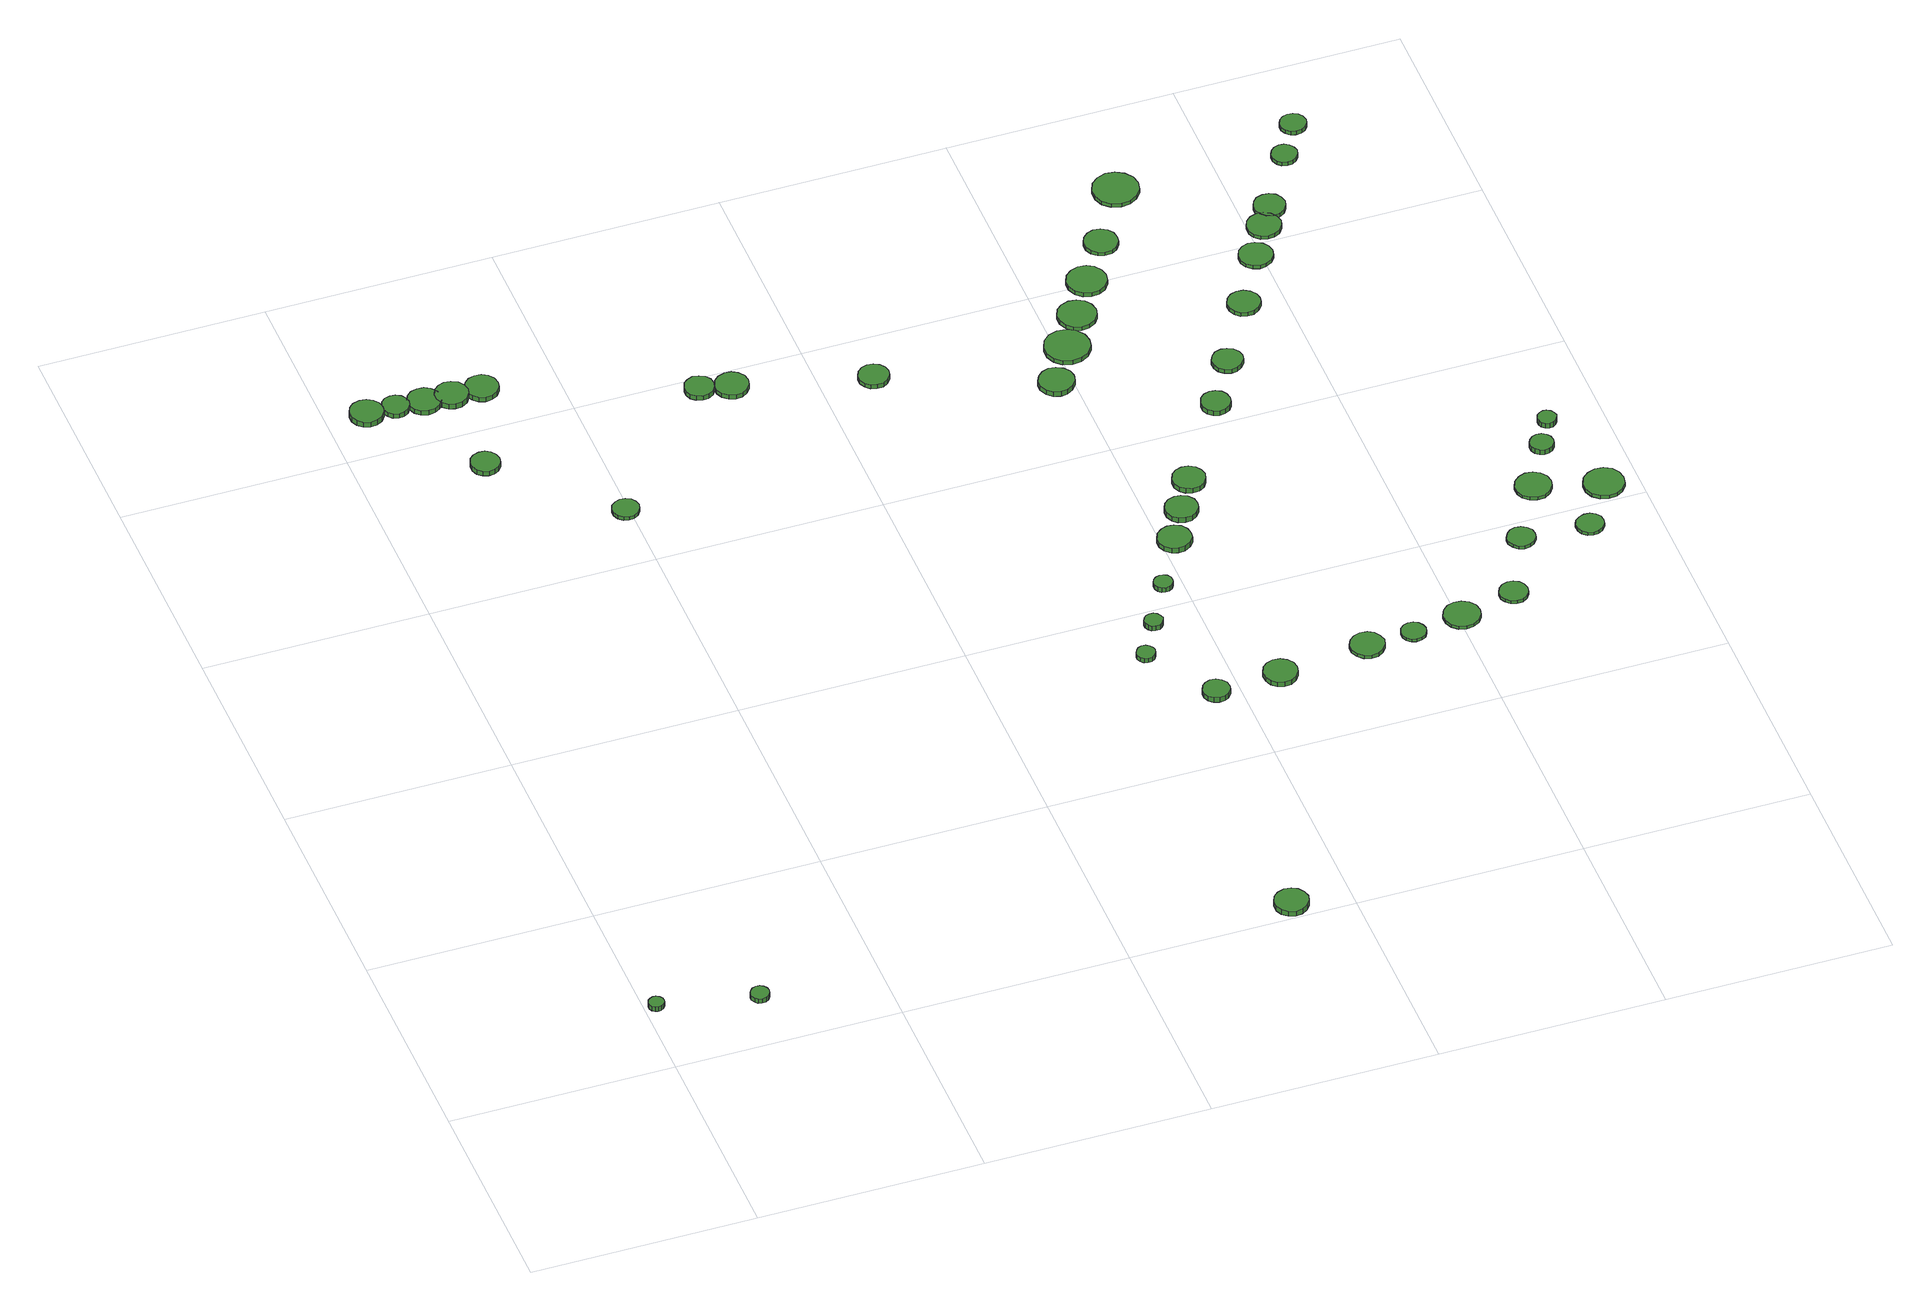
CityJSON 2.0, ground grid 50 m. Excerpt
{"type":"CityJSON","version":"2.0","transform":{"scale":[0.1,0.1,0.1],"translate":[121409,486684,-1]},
"CityObjects":{
"tree1":{"type":"SolitaryVegetationObject","attributes":{"function":"something"},"geometry":[{"type":"MultiSurface","lod":"1","boundaries":[[[0,1,2,3,4,5,6,7,8,9,10,11,12,13,14]],[[15,16,17,18,19,20,21,22,23,24,25,26,27,28,29]],[[0,29,28,1]],[[1,28,27,2]],[[2,27,26,3]],[[3,26,25,4]],[[4,25,24,5]],[[5,24,23,6]],[[6,23,22,7]],[[7,22,21,8]],[[8,21,20,9]],[[9,20,19,10]],[[10,19,18,11]],[[11,18,17,12]],[[12,17,16,13]],[[13,16,15,14]],[[14,15,29,0]]]}]},
"tree2":{"type":"SolitaryVegetationObject","attributes":{"function":"something"},"geometry":[{"type":"MultiSurface","lod":"1","boundaries":[[[30,31,32,33,34,35,36,37,38,39,40,41,42,43,44]],[[45,46,47,48,49,50,51,52,53,54,55,56,57,58,59]],[[30,59,58,31]],[[31,58,57,32]],[[32,57,56,33]],[[33,56,55,34]],[[34,55,54,35]],[[35,54,53,36]],[[36,53,52,37]],[[37,52,51,38]],[[38,51,50,39]],[[39,50,49,40]],[[40,49,48,41]],[[41,48,47,42]],[[42,47,46,43]],[[43,46,45,44]],[[44,45,59,30]]]}]},
"tree3":{"type":"SolitaryVegetationObject","attributes":{"function":"something"},"geometry":[{"type":"MultiSurface","lod":"1","boundaries":[[[60,61,62,63,64,65,66,67,68,69,70,71,72,73,74]],[[75,76,77,78,79,80,81,82,83,84,85,86,87,88,89]],[[60,89,88,61]],[[61,88,87,62]],[[62,87,86,63]],[[63,86,85,64]],[[64,85,84,65]],[[65,84,83,66]],[[66,83,82,67]],[[67,82,81,68]],[[68,81,80,69]],[[69,80,79,70]],[[70,79,78,71]],[[71,78,77,72]],[[72,77,76,73]],[[73,76,75,74]],[[74,75,89,60]]]}]},
"tree4":{"type":"SolitaryVegetationObject","attributes":{"function":"something"},"geometry":[{"type":"MultiSurface","lod":"1","boundaries":[[[90,91,92,93,94,95,96,97,98,99,100,101,102,103,104]],[[105,106,107,108,109,110,111,112,113,114,115,116,117,118,119]],[[90,119,118,91]],[[91,118,117,92]],[[92,117,116,93]],[[93,116,115,94]],[[94,115,114,95]],[[95,114,113,96]],[[96,113,112,97]],[[97,112,111,98]],[[98,111,110,99]],[[99,110,109,100]],[[100,109,108,101]],[[101,108,107,102]],[[102,107,106,103]],[[103,106,105,104]],[[104,105,119,90]]]}]},
"tree5":{"type":"SolitaryVegetationObject","attributes":{"function":"something"},"geometry":[{"type":"MultiSurface","lod":"1","boundaries":[[[120,121,122,123,124,125,126,127,128,129,130,131,132,133,134]],[[135,136,137,138,139,140,141,142,143,144,145,146,147,148,149]],[[120,149,148,121]],[[121,148,147,122]],[[122,147,146,123]],[[123,146,145,124]],[[124,145,144,125]],[[125,144,143,126]],[[126,143,142,127]],[[127,142,141,128]],[[128,141,140,129]],[[129,140,139,130]],[[130,139,138,131]],[[131,138,137,132]],[[132,137,136,133]],[[133,136,135,134]],[[134,135,149,120]]]}]},
"tree6":{"type":"SolitaryVegetationObject","attributes":{"function":"something"},"geometry":[{"type":"MultiSurface","lod":"1","boundaries":[[[150,151,152,153,154,155,156,157,158,159,160,161,162,163,164]],[[165,166,167,168,169,170,171,172,173,174,175,176,177,178,179]],[[150,179,178,151]],[[151,178,177,152]],[[152,177,176,153]],[[153,176,175,154]],[[154,175,174,155]],[[155,174,173,156]],[[156,173,172,157]],[[157,172,171,158]],[[158,171,170,159]],[[159,170,169,160]],[[160,169,168,161]],[[161,168,167,162]],[[162,167,166,163]],[[163,166,165,164]],[[164,165,179,150]]]}]},
"tree7":{"type":"SolitaryVegetationObject","attributes":{"function":"something"},"geometry":[{"type":"MultiSurface","lod":"1","boundaries":[[[180,181,182,183,184,185,186,187,188,189,190,191,192,193,194]],[[195,196,197,198,199,200,201,202,203,204,205,206,207,208,209]],[[180,209,208,181]],[[181,208,207,182]],[[182,207,206,183]],[[183,206,205,184]],[[184,205,204,185]],[[185,204,203,186]],[[186,203,202,187]],[[187,202,201,188]],[[188,201,200,189]],[[189,200,199,190]],[[190,199,198,191]],[[191,198,197,192]],[[192,197,196,193]],[[193,196,195,194]],[[194,195,209,180]]]}]},
"tree8":{"type":"SolitaryVegetationObject","attributes":{"function":"something"},"geometry":[{"type":"MultiSurface","lod":"1","boundaries":[[[210,211,212,213,214,215,216,217,218,219,220,221,222,223,224]],[[225,226,227,228,229,230,231,232,233,234,235,236,237,238,239]],[[210,239,238,211]],[[211,238,237,212]],[[212,237,236,213]],[[213,236,235,214]],[[214,235,234,215]],[[215,234,233,216]],[[216,233,232,217]],[[217,232,231,218]],[[218,231,230,219]],[[219,230,229,220]],[[220,229,228,221]],[[221,228,227,222]],[[222,227,226,223]],[[223,226,225,224]],[[224,225,239,210]]]}]},
"tree9":{"type":"SolitaryVegetationObject","attributes":{"function":"something"},"geometry":[{"type":"MultiSurface","lod":"1","boundaries":[[[240,241,242,243,244,245,246,247,248,249,250,251,252,253,254]],[[255,256,257,258,259,260,261,262,263,264,265,266,267,268,269]],[[240,269,268,241]],[[241,268,267,242]],[[242,267,266,243]],[[243,266,265,244]],[[244,265,264,245]],[[245,264,263,246]],[[246,263,262,247]],[[247,262,261,248]],[[248,261,260,249]],[[249,260,259,250]],[[250,259,258,251]],[[251,258,257,252]],[[252,257,256,253]],[[253,256,255,254]],[[254,255,269,240]]]}]},
"tree10":{"type":"SolitaryVegetationObject","attributes":{"function":"something"},"geometry":[{"type":"MultiSurface","lod":"1","boundaries":[[[270,271,272,273,274,275,276,277,278,279,280,281,282,283,284]],[[285,286,287,288,289,290,291,292,293,294,295,296,297,298,299]],[[270,299,298,271]],[[271,298,297,272]],[[272,297,296,273]],[[273,296,295,274]],[[274,295,294,275]],[[275,294,293,276]],[[276,293,292,277]],[[277,292,291,278]],[[278,291,290,279]],[[279,290,289,280]],[[280,289,288,281]],[[281,288,287,282]],[[282,287,286,283]],[[283,286,285,284]],[[284,285,299,270]]]}]},
"tree11":{"type":"SolitaryVegetationObject","attributes":{"function":"something"},"geometry":[{"type":"MultiSurface","lod":"1","boundaries":[[[300,301,302,303,304,305,306,307,308,309,310,311,312,313,314]],[[315,316,317,318,319,320,321,322,323,324,325,326,327,328,329]],[[300,329,328,301]],[[301,328,327,302]],[[302,327,326,303]],[[303,326,325,304]],[[304,325,324,305]],[[305,324,323,306]],[[306,323,322,307]],[[307,322,321,308]],[[308,321,320,309]],[[309,320,319,310]],[[310,319,318,311]],[[311,318,317,312]],[[312,317,316,313]],[[313,316,315,314]],[[314,315,329,300]]]}]},
"tree12":{"type":"SolitaryVegetationObject","attributes":{"function":"something"},"geometry":[{"type":"MultiSurface","lod":"1","boundaries":[[[330,331,332,333,334,335,336,337,338,339,340,341,342,343,344]],[[345,346,347,348,349,350,351,352,353,354,355,356,357,358,359]],[[330,359,358,331]],[[331,358,357,332]],[[332,357,356,333]],[[333,356,355,334]],[[334,355,354,335]],[[335,354,353,336]],[[336,353,352,337]],[[337,352,351,338]],[[338,351,350,339]],[[339,350,349,340]],[[340,349,348,341]],[[341,348,347,342]],[[342,347,346,343]],[[343,346,345,344]],[[344,345,359,330]]]}]},
"tree13":{"type":"SolitaryVegetationObject","attributes":{"function":"something"},"geometry":[{"type":"MultiSurface","lod":"1","boundaries":[[[360,361,362,363,364,365,366,367,368,369,370,371,372,373,374]],[[375,376,377,378,379,380,381,382,383,384,385,386,387,388,389]],[[360,389,388,361]],[[361,388,387,362]],[[362,387,386,363]],[[363,386,385,364]],[[364,385,384,365]],[[365,384,383,366]],[[366,383,382,367]],[[367,382,381,368]],[[368,381,380,369]],[[369,380,379,370]],[[370,379,378,371]],[[371,378,377,372]],[[372,377,376,373]],[[373,376,375,374]],[[374,375,389,360]]]}]},
"tree14":{"type":"SolitaryVegetationObject","attributes":{"function":"something"},"geometry":[{"type":"MultiSurface","lod":"1","boundaries":[[[390,391,392,393,394,395,396,397,398,399,400,401,402,403,404]],[[405,406,407,408,409,410,411,412,413,414,415,416,417,418,419]],[[390,419,418,391]],[[391,418,417,392]],[[392,417,416,393]],[[393,416,415,394]],[[394,415,414,395]],[[395,414,413,396]],[[396,413,412,397]],[[397,412,411,398]],[[398,411,410,399]],[[399,410,409,400]],[[400,409,408,401]],[[401,408,407,402]],[[402,407,406,403]],[[403,406,405,404]],[[404,405,419,390]]]}]},
"tree15":{"type":"SolitaryVegetationObject","attributes":{"function":"something"},"geometry":[{"type":"MultiSurface","lod":"1","boundaries":[[[420,421,422,423,424,425,426,427,428,429,430,431,432,433,434]],[[435,436,437,438,439,440,441,442,443,444,445,446,447,448,449]],[[420,449,448,421]],[[421,448,447,422]],[[422,447,446,423]],[[423,446,445,424]],[[424,445,444,425]],[[425,444,443,426]],[[426,443,442,427]],[[427,442,441,428]],[[428,441,440,429]],[[429,440,439,430]],[[430,439,438,431]],[[431,438,437,432]],[[432,437,436,433]],[[433,436,435,434]],[[434,435,449,420]]]}]},
"tree16":{"type":"SolitaryVegetationObject","attributes":{"function":"something"},"geometry":[{"type":"MultiSurface","lod":"1","boundaries":[[[450,451,452,453,454,455,456,457,458,459,460,461,462,463,464]],[[465,466,467,468,469,470,471,472,473,474,475,476,477,478,479]],[[450,479,478,451]],[[451,478,477,452]],[[452,477,476,453]],[[453,476,475,454]],[[454,475,474,455]],[[455,474,473,456]],[[456,473,472,457]],[[457,472,471,458]],[[458,471,470,459]],[[459,470,469,460]],[[460,469,468,461]],[[461,468,467,462]],[[462,467,466,463]],[[463,466,465,464]],[[464,465,479,450]]]}]},
"tree17":{"type":"SolitaryVegetationObject","attributes":{"function":"something"},"geometry":[{"type":"MultiSurface","lod":"1","boundaries":[[[480,481,482,483,484,485,486,487,488,489,490,491,492,493,494]],[[495,496,497,498,499,500,501,502,503,504,505,506,507,508,509]],[[480,509,508,481]],[[481,508,507,482]],[[482,507,506,483]],[[483,506,505,484]],[[484,505,504,485]],[[485,504,503,486]],[[486,503,502,487]],[[487,502,501,488]],[[488,501,500,489]],[[489,500,499,490]],[[490,499,498,491]],[[491,498,497,492]],[[492,497,496,493]],[[493,496,495,494]],[[494,495,509,480]]]}]},
"tree18":{"type":"SolitaryVegetationObject","attributes":{"function":"something"},"geometry":[{"type":"MultiSurface","lod":"1","boundaries":[[[510,511,512,513,514,515,516,517,518,519,520,521,522,523,524]],[[525,526,527,528,529,530,531,532,533,534,535,536,537,538,539]],[[510,539,538,511]],[[511,538,537,512]],[[512,537,536,513]],[[513,536,535,514]],[[514,535,534,515]],[[515,534,533,516]],[[516,533,532,517]],[[517,532,531,518]],[[518,531,530,519]],[[519,530,529,520]],[[520,529,528,521]],[[521,528,527,522]],[[522,527,526,523]],[[523,526,525,524]],[[524,525,539,510]]]}]},
"tree19":{"type":"SolitaryVegetationObject","attributes":{"function":"something"},"geometry":[{"type":"MultiSurface","lod":"1","boundaries":[[[540,541,542,543,544,545,546,547,548,549,550,551,552,553,554]],[[555,556,557,558,559,560,561,562,563,564,565,566,567,568,569]],[[540,569,568,541]],[[541,568,567,542]],[[542,567,566,543]],[[543,566,565,544]],[[544,565,564,545]],[[545,564,563,546]],[[546,563,562,547]],[[547,562,561,548]],[[548,561,560,549]],[[549,560,559,550]],[[550,559,558,551]],[[551,558,557,552]],[[552,557,556,553]],[[553,556,555,554]],[[554,555,569,540]]]}]},
"tree20":{"type":"SolitaryVegetationObject","attributes":{"function":"something"},"geometry":[{"type":"MultiSurface","lod":"1","boundaries":[[[570,571,572,573,574,575,576,577,578,579,580,581,582,583,584]],[[585,586,587,588,589,590,591,592,593,594,595,596,597,598,599]],[[570,599,598,571]],[[571,598,597,572]],[[572,597,596,573]],[[573,596,595,574]],[[574,595,594,575]],[[575,594,593,576]],[[576,593,592,577]],[[577,592,591,578]],[[578,591,590,579]],[[579,590,589,580]],[[580,589,588,581]],[[581,588,587,582]],[[582,587,586,583]],[[583,586,585,584]],[[584,585,599,570]]]}]},
"tree21":{"type":"SolitaryVegetationObject","attributes":{"function":"something"},"geometry":[{"type":"MultiSurface","lod":"1","boundaries":[[[600,601,602,603,604,605,606,607,608,609,610,611,612,613,614]],[[615,616,617,618,619,620,621,622,623,624,625,626,627,628,629]],[[600,629,628,601]],[[601,628,627,602]],[[602,627,626,603]],[[603,626,625,604]],[[604,625,624,605]],[[605,624,623,606]],[[606,623,622,607]],[[607,622,621,608]],[[608,621,620,609]],[[609,620,619,610]],[[610,619,618,611]],[[611,618,617,612]],[[612,617,616,613]],[[613,616,615,614]],[[614,615,629,600]]]}]},
"tree22":{"type":"SolitaryVegetationObject","attributes":{"function":"something"},"geometry":[{"type":"MultiSurface","lod":"1","boundaries":[[[630,631,632,633,634,635,636,637,638,639,640,641,642,643,644]],[[645,646,647,648,649,650,651,652,653,654,655,656,657,658,659]],[[630,659,658,631]],[[631,658,657,632]],[[632,657,656,633]],[[633,656,655,634]],[[634,655,654,635]],[[635,654,653,636]],[[636,653,652,637]],[[637,652,651,638]],[[638,651,650,639]],[[639,650,649,640]],[[640,649,648,641]],[[641,648,647,642]],[[642,647,646,643]],[[643,646,645,644]],[[644,645,659,630]]]}]},
"tree23":{"type":"SolitaryVegetationObject","attributes":{"function":"something"},"geometry":[{"type":"MultiSurface","lod":"1","boundaries":[[[660,661,662,663,664,665,666,667,668,669,670,671,672,673,674]],[[675,676,677,678,679,680,681,682,683,684,685,686,687,688,689]],[[660,689,688,661]],[[661,688,687,662]],[[662,687,686,663]],[[663,686,685,664]],[[664,685,684,665]],[[665,684,683,666]],[[666,683,682,667]],[[667,682,681,668]],[[668,681,680,669]],[[669,680,679,670]],[[670,679,678,671]],[[671,678,677,672]],[[672,677,676,673]],[[673,676,675,674]],[[674,675,689,660]]]}]},
"tree24":{"type":"SolitaryVegetationObject","attributes":{"function":"something"},"geometry":[{"type":"MultiSurface","lod":"1","boundaries":[[[690,691,692,693,694,695,696,697,698,699,700,701,702,703,704]],[[705,706,707,708,709,710,711,712,713,714,715,716,717,718,719]],[[690,719,718,691]],[[691,718,717,692]],[[692,717,716,693]],[[693,716,715,694]],[[694,715,714,695]],[[695,714,713,696]],[[696,713,712,697]],[[697,712,711,698]],[[698,711,710,699]],[[699,710,709,700]],[[700,709,708,701]],[[701,708,707,702]],[[702,707,706,703]],[[703,706,705,704]],[[704,705,719,690]]]}]},
"tree25":{"type":"SolitaryVegetationObject","attributes":{"function":"something"},"geometry":[{"type":"MultiSurface","lod":"1","boundaries":[[[720,721,722,723,724,725,726,727,728,729,730,731,732,733,734]],[[735,736,737,738,739,740,741,742,743,744,745,746,747,748,749]],[[720,749,748,721]],[[721,748,747,722]],[[722,747,746,723]],[[723,746,745,724]],[[724,745,744,725]],[[725,744,743,726]],[[726,743,742,727]],[[727,742,741,728]],[[728,741,740,729]],[[729,740,739,730]],[[730,739,738,731]],[[731,738,737,732]],[[732,737,736,733]],[[733,736,735,734]],[[734,735,749,720]]]}]},
"tree26":{"type":"SolitaryVegetationObject","attributes":{"function":"something"},"geometry":[{"type":"MultiSurface","lod":"1","boundaries":[[[750,751,752,753,754,755,756,757,758,759,760,761,762,763,764]],[[765,766,767,768,769,770,771,772,773,774,775,776,777,778,779]],[[750,779,778,751]],[[751,778,777,752]],[[752,777,776,753]],[[753,776,775,754]],[[754,775,774,755]],[[755,774,773,756]],[[756,773,772,757]],[[757,772,771,758]],[[758,771,770,759]],[[759,770,769,760]],[[760,769,768,761]],[[761,768,767,762]],[[762,767,766,763]],[[763,766,765,764]],[[764,765,779,750]]]}]},
"tree27":{"type":"SolitaryVegetationObject","attributes":{"function":"something"},"geometry":[{"type":"MultiSurface","lod":"1","boundaries":[[[780,781,782,783,784,785,786,787,788,789,790,791,792,793,794]],[[795,796,797,798,799,800,801,802,803,804,805,806,807,808,809]],[[780,809,808,781]],[[781,808,807,782]],[[782,807,806,783]],[[783,806,805,784]],[[784,805,804,785]],[[785,804,803,786]],[[786,803,802,787]],[[787,802,801,788]],[[788,801,800,789]],[[789,800,799,790]],[[790,799,798,791]],[[791,798,797,792]],[[792,797,796,793]],[[793,796,795,794]],[[794,795,809,780]]]}]},
"tree28":{"type":"SolitaryVegetationObject","attributes":{"function":"something"},"geometry":[{"type":"MultiSurface","lod":"1","boundaries":[[[810,811,812,813,814,815,816,817,818,819,820,821,822,823,824]],[[825,826,827,828,829,830,831,832,833,834,835,836,837,838,839]],[[810,839,838,811]],[[811,838,837,812]],[[812,837,836,813]],[[813,836,835,814]],[[814,835,834,815]],[[815,834,833,816]],[[816,833,832,817]],[[817,832,831,818]],[[818,831,830,819]],[[819,830,829,820]],[[820,829,828,821]],[[821,828,827,822]],[[822,827,826,823]],[[823,826,825,824]],[[824,825,839,810]]]}]},
"tree29":{"type":"SolitaryVegetationObject","attributes":{"function":"something"},"geometry":[{"type":"MultiSurface","lod":"1","boundaries":[[[840,841,842,843,844,845,846,847,848,849,850,851,852,853,854]],[[855,856,857,858,859,860,861,862,863,864,865,866,867,868,869]],[[840,869,868,841]],[[841,868,867,842]],[[842,867,866,843]],[[843,866,865,844]],[[844,865,864,845]],[[845,864,863,846]],[[846,863,862,847]],[[847,862,861,848]],[[848,861,860,849]],[[849,860,859,850]],[[850,859,858,851]],[[851,858,857,852]],[[852,857,856,853]],[[853,856,855,854]],[[854,855,869,840]]]}]},
"tree30":{"type":"SolitaryVegetationObject","attributes":{"function":"something"},"geometry":[{"type":"MultiSurface","lod":"1","boundaries":[[[870,871,872,873,874,875,876,877,878,879,880,881,882,883,884]],[[885,886,887,888,889,890,891,892,893,894,895,896,897,898,899]],[[870,899,898,871]],[[871,898,897,872]],[[872,897,896,873]],[[873,896,895,874]],[[874,895,894,875]],[[875,894,893,876]],[[876,893,892,877]],[[877,892,891,878]],[[878,891,890,879]],[[879,890,889,880]],[[880,889,888,881]],[[881,888,887,882]],[[882,887,886,883]],[[883,886,885,884]],[[884,885,899,870]]]}]},
"tree31":{"type":"SolitaryVegetationObject","attributes":{"function":"something"},"geometry":[{"type":"MultiSurface","lod":"1","boundaries":[[[900,901,902,903,904,905,906,907,908,909,910,911,912,913,914]],[[915,916,917,918,919,920,921,922,923,924,925,926,927,928,929]],[[900,929,928,901]],[[901,928,927,902]],[[902,927,926,903]],[[903,926,925,904]],[[904,925,924,905]],[[905,924,923,906]],[[906,923,922,907]],[[907,922,921,908]],[[908,921,920,909]],[[909,920,919,910]],[[910,919,918,911]],[[911,918,917,912]],[[912,917,916,913]],[[913,916,915,914]],[[914,915,929,900]]]}]},
"tree32":{"type":"SolitaryVegetationObject","attributes":{"function":"something"},"geometry":[{"type":"MultiSurface","lod":"1","boundaries":[[[930,931,932,933,934,935,936,937,938,939,940,941,942,943,944]],[[945,946,947,948,949,950,951,952,953,954,955,956,957,958,959]],[[930,959,958,931]],[[931,958,957,932]],[[932,957,956,933]],[[933,956,955,934]],[[934,955,954,935]],[[935,954,953,936]],[[936,953,952,937]],[[937,952,951,938]],[[938,951,950,939]],[[939,950,949,940]],[[940,949,948,941]],[[941,948,947,942]],[[942,947,946,943]],[[943,946,945,944]],[[944,945,959,930]]]}]},
"tree33":{"type":"SolitaryVegetationObject","attributes":{"function":"something"},"geometry":[{"type":"MultiSurface","lod":"1","boundaries":[[[960,961,962,963,964,965,966,967,968,969,970,971,972,973,974]],[[975,976,977,978,979,980,981,982,983,984,985,986,987,988,989]],[[960,989,988,961]],[[961,988,987,962]],[[962,987,986,963]],[[963,986,985,964]],[[964,985,984,965]],[[965,984,983,966]],[[966,983,982,967]],[[967,982,981,968]],[[968,981,980,969]],[[969,980,979,970]],[[970,979,978,971]],[[971,978,977,972]],[[972,977,976,973]],[[973,976,975,974]],[[974,975,989,960]]]}]},
"tree34":{"type":"SolitaryVegetationObject","attributes":{"function":"something"},"geometry":[{"type":"MultiSurface","lod":"1","boundaries":[[[990,991,992,993,994,995,996,997,998,999,1000,1001,1002,1003,1004]],[[1005,1006,1007,1008,1009,1010,1011,1012,1013,1014,1015,1016,1017,1018,1019]],[[990,1019,1018,991]],[[991,1018,1017,992]],[[992,1017,1016,993]],[[993,1016,1015,994]],[[994,1015,1014,995]],[[995,1014,1013,996]],[[996,1013,1012,997]],[[997,1012,1011,998]],[[998,1011,1010,999]],[[999,1010,1009,1000]],[[1000,1009,1008,1001]],[[1001,1008,1007,1002]],[[1002,1007,1006,1003]],[[1003,1006,1005,1004]],[[1004,1005,1019,990]]]}]},
"tree35":{"type":"SolitaryVegetationObject","attributes":{"function":"something"},"geometry":[{"type":"MultiSurface","lod":"1","boundaries":[[[1020,1021,1022,1023,1024,1025,1026,1027,1028,1029,1030,1031,1032,1033,1034]],[[1035,1036,1037,1038,1039,1040,1041,1042,1043,1044,1045,1046,1047,1048,1049]],[[1020,1049,1048,1021]],[[1021,1048,1047,1022]],[[1022,1047,1046,1023]],[[1023,1046,1045,1024]],[[1024,1045,1044,1025]],[[1025,1044,1043,1026]],[[1026,1043,1042,1027]],[[1027,1042,1041,1028]],[[1028,1041,1040,1029]],[[1029,1040,1039,1030]],[[1030,1039,1038,1031]],[[1031,1038,1037,1032]],[[1032,1037,1036,1033]],[[1033,1036,1035,1034]],[[1034,1035,1049,1020]]]}]},
"tree36":{"type":"SolitaryVegetationObject","attributes":{"function":"something"},"geometry":[{"type":"MultiSurface","lod":"1","boundaries":[[[1050,1051,1052,1053,1054,1055,1056,1057,1058,1059,1060,1061,1062,1063,1064]],[[1065,1066,1067,1068,1069,1070,1071,1072,1073,1074,1075,1076,1077,1078,1079]],[[1050,1079,1078,1051]],[[1051,1078,1077,1052]],[[1052,1077,1076,1053]],[[1053,1076,1075,1054]],[[1054,1075,1074,1055]],[[1055,1074,1073,1056]],[[1056,1073,1072,1057]],[[1057,1072,1071,1058]],[[1058,1071,1070,1059]],[[1059,1070,1069,1060]],[[1060,1069,1068,1061]],[[1061,1068,1067,1062]],[[1062,1067,1066,1063]],[[1063,1066,1065,1064]],[[1064,1065,1079,1050]]]}]},
"tree37":{"type":"SolitaryVegetationObject","attributes":{"function":"something"},"geometry":[{"type":"MultiSurface","lod":"1","boundaries":[[[1080,1081,1082,1083,1084,1085,1086,1087,1088,1089,1090,1091,1092,1093,1094]],[[1095,1096,1097,1098,1099,1100,1101,1102,1103,1104,1105,1106,1107,1108,1109]],[[1080,1109,1108,1081]],[[1081,1108,1107,1082]],[[1082,1107,1106,1083]],[[1083,1106,1105,1084]],[[1084,1105,1104,1085]],[[1085,1104,1103,1086]],[[1086,1103,1102,1087]],[[1087,1102,1101,1088]],[[1088,1101,1100,1089]],[[1089,1100,1099,1090]],[[1090,1099,1098,1091]],[[1091,1098,1097,1092]],[[1092,1097,1096,1093]],[[1093,1096,1095,1094]],[[1094,1095,1109,1080]]]}]},
"tree38":{"type":"SolitaryVegetationObject","attributes":{"function":"something"},"geometry":[{"type":"MultiSurface","lod":"1","boundaries":[[[1110,1111,1112,1113,1114,1115,1116,1117,1118,1119,1120,1121,1122,1123,1124]],[[1125,1126,1127,1128,1129,1130,1131,1132,1133,1134,1135,1136,1137,1138,1139]],[[1110,1139,1138,1111]],[[1111,1138,1137,1112]],[[1112,1137,1136,1113]],[[1113,1136,1135,1114]],[[1114,1135,1134,1115]],[[1115,1134,1133,1116]],[[1116,1133,1132,1117]],[[1117,1132,1131,1118]],[[1118,1131,1130,1119]],[[1119,1130,1129,1120]],[[1120,1129,1128,1121]],[[1121,1128,1127,1122]],[[1122,1127,1126,1123]],[[1123,1126,1125,1124]],[[1124,1125,1139,1110]]]}]},
"tree39":{"type":"SolitaryVegetationObject","attributes":{"function":"something"},"geometry":[{"type":"MultiSurface","lod":"1","boundaries":[[[1140,1141,1142,1143,1144,1145,1146,1147,1148,1149,1150,1151,1152,1153,1154]],[[1155,1156,1157,1158,1159,1160,1161,1162,1163,1164,1165,1166,1167,1168,1169]],[[1140,1169,1168,1141]],[[1141,1168,1167,1142]],[[1142,1167,1166,1143]],[[1143,1166,1165,1144]],[[1144,1165,1164,1145]],[[1145,1164,1163,1146]],[[1146,1163,1162,1147]],[[1147,1162,1161,1148]],[[1148,1161,1160,1149]],[[1149,1160,1159,1150]],[[1150,1159,1158,1151]],[[1151,1158,1157,1152]],[[1152,1157,1156,1153]],[[1153,1156,1155,1154]],[[1154,1155,1169,1140]]]}]},
"tree40":{"type":"SolitaryVegetationObject","attributes":{"function":"something"},"geometry":[{"type":"MultiSurface","lod":"1","boundaries":[[[1170,1171,1172,1173,1174,1175,1176,1177,1178,1179,1180,1181,1182,1183,1184]],[[1185,1186,1187,1188,1189,1190,1191,1192,1193,1194,1195,1196,1197,1198,1199]],[[1170,1199,1198,1171]],[[1171,1198,1197,1172]],[[1172,1197,1196,1173]],[[1173,1196,1195,1174]],[[1174,1195,1194,1175]],[[1175,1194,1193,1176]],[[1176,1193,1192,1177]],[[1177,1192,1191,1178]],[[1178,1191,1190,1179]],[[1179,1190,1189,1180]],[[1180,1189,1188,1181]],[[1181,1188,1187,1182]],[[1182,1187,1186,1183]],[[1183,1186,1185,1184]],[[1184,1185,1199,1170]]]}]},
"tree41":{"type":"SolitaryVegetationObject","attributes":{"function":"something"},"geometry":[{"type":"MultiSurface","lod":"1","boundaries":[[[1200,1201,1202,1203,1204,1205,1206,1207,1208,1209,1210,1211,1212,1213,1214]],[[1215,1216,1217,1218,1219,1220,1221,1222,1223,1224,1225,1226,1227,1228,1229]],[[1200,1229,1228,1201]],[[1201,1228,1227,1202]],[[1202,1227,1226,1203]],[[1203,1226,1225,1204]],[[1204,1225,1224,1205]],[[1205,1224,1223,1206]],[[1206,1223,1222,1207]],[[1207,1222,1221,1208]],[[1208,1221,1220,1209]],[[1209,1220,1219,1210]],[[1210,1219,1218,1211]],[[1211,1218,1217,1212]],[[1212,1217,1216,1213]],[[1213,1216,1215,1214]],[[1214,1215,1229,1200]]]}]},
"tree42":{"type":"SolitaryVegetationObject","attributes":{"function":"something"},"geometry":[{"type":"MultiSurface","lod":"1","boundaries":[[[1230,1231,1232,1233,1234,1235,1236,1237,1238,1239,1240,1241,1242,1243,1244]],[[1245,1246,1247,1248,1249,1250,1251,1252,1253,1254,1255,1256,1257,1258,1259]],[[1230,1259,1258,1231]],[[1231,1258,1257,1232]],[[1232,1257,1256,1233]],[[1233,1256,1255,1234]],[[1234,1255,1254,1235]],[[1235,1254,1253,1236]],[[1236,1253,1252,1237]],[[1237,1252,1251,1238]],[[1238,1251,1250,1239]],[[1239,1250,1249,1240]],[[1240,1249,1248,1241]],[[1241,1248,1247,1242]],[[1242,1247,1246,1243]],[[1243,1246,1245,1244]],[[1244,1245,1259,1230]]]}]},
"tree43":{"type":"SolitaryVegetationObject","attributes":{"function":"something"},"geometry":[{"type":"MultiSurface","lod":"1","boundaries":[[[1260,1261,1262,1263,1264,1265,1266,1267,1268,1269,1270,1271,1272,1273,1274]],[[1275,1276,1277,1278,1279,1280,1281,1282,1283,1284,1285,1286,1287,1288,1289]],[[1260,1289,1288,1261]],[[1261,1288,1287,1262]],[[1262,1287,1286,1263]],[[1263,1286,1285,1264]],[[1264,1285,1284,1265]],[[1265,1284,1283,1266]],[[1266,1283,1282,1267]],[[1267,1282,1281,1268]],[[1268,1281,1280,1269]],[[1269,1280,1279,1270]],[[1270,1279,1278,1271]],[[1271,1278,1277,1272]],[[1272,1277,1276,1273]],[[1273,1276,1275,1274]],[[1274,1275,1289,1260]]]}]},
"tree44":{"type":"SolitaryVegetationObject","attributes":{"function":"something"},"geometry":[{"type":"MultiSurface","lod":"1","boundaries":[[[1290,1291,1292,1293,1294,1295,1296,1297,1298,1299,1300,1301,1302,1303,1304]],[[1305,1306,1307,1308,1309,1310,1311,1312,1313,1314,1315,1316,1317,1318,1319]],[[1290,1319,1318,1291]],[[1291,1318,1317,1292]],[[1292,1317,1316,1293]],[[1293,1316,1315,1294]],[[1294,1315,1314,1295]],[[1295,1314,1313,1296]],[[1296,1313,1312,1297]],[[1297,1312,1311,1298]],[[1298,1311,1310,1299]],[[1299,1310,1309,1300]],[[1300,1309,1308,1301]],[[1301,1308,1307,1302]],[[1302,1307,1306,1303]],[[1303,1306,1305,1304]],[[1304,1305,1319,1290]]]}]},
"tree45":{"type":"SolitaryVegetationObject","attributes":{"function":"something"},"geometry":[{"type":"MultiSurface","lod":"1","boundaries":[[[1320,1321,1322,1323,1324,1325,1326,1327,1328,1329,1330,1331,1332,1333,1334]],[[1335,1336,1337,1338,1339,1340,1341,1342,1343,1344,1345,1346,1347,1348,1349]],[[1320,1349,1348,1321]],[[1321,1348,1347,1322]],[[1322,1347,1346,1323]],[[1323,1346,1345,1324]],[[1324,1345,1344,1325]],[[1325,1344,1343,1326]],[[1326,1343,1342,1327]],[[1327,1342,1341,1328]],[[1328,1341,1340,1329]],[[1329,1340,1339,1330]],[[1330,1339,1338,1331]],[[1331,1338,1337,1332]],[[1332,1337,1336,1333]],[[1333,1336,1335,1334]],[[1334,1335,1349,1320]]]}]}
},
"vertices":[
[39,178,31],[38,185,31],[34,191,31],[27,195,31],[20,196,31],[14,193,31],[8,189,31],[5,182,31],[5,175,31],[8,168,31],[14,164,31],[20,161,31],[27,162,31],[34,166,31],[38,171,31],[38,171,19],[34,166,19],[27,162,19],[20,161,19],[14,164,19],[8,168,19],[5,175,19],[5,182,19],[8,189,19],[14,193,19],[20,196,19],[27,195,19],[34,191,19],[38,185,19],[39,178,19],
[257,140,24],[255,149,24],[250,156,24],[243,160,24],[234,161,24],[226,158,24],[220,152,24],[216,145,24],[216,136,24],[220,128,24],[226,122,24],[234,120,24],[243,121,24],[250,125,24],[255,132,24],[255,132,12],[250,125,12],[243,121,12],[234,120,12],[226,122,12],[220,128,12],[216,136,12],[216,145,12],[220,152,12],[226,158,12],[234,161,12],[243,160,12],[250,156,12],[255,149,12],[257,140,12],
[121,2116,27],[118,2131,27],[109,2143,27],[96,2151,27],[81,2152,27],[66,2148,27],[55,2138,27],[49,2124,27],[49,2109,27],[55,2095,27],[66,2085,27],[81,2080,27],[96,2082,27],[109,2089,27],[118,2102,27],[118,2102,14],[109,2089,14],[96,2082,14],[81,2080,14],[66,2085,14],[55,2095,14],[49,2109,14],[49,2124,14],[55,2138,14],[66,2148,14],[81,2152,14],[96,2151,14],[109,2143,14],[118,2131,14],[121,2116,14],
[179,2117,25],[176,2129,25],[169,2139,25],[158,2145,25],[146,2146,25],[134,2143,25],[125,2134,25],[120,2123,25],[120,2111,25],[125,2100,25],[134,2091,25],[146,2087,25],[158,2089,25],[169,2095,25],[176,2105,25],[176,2105,13],[169,2095,13],[158,2089,13],[146,2087,13],[134,2091,13],[125,2100,13],[120,2111,13],[120,2123,13],[125,2134,13],[134,2143,13],[146,2146,13],[158,2145,13],[169,2139,13],[176,2129,13],[179,2117,13],
[296,1889,23],[293,1902,23],[285,1913,23],[274,1920,23],[261,1921,23],[248,1917,23],[238,1908,23],[233,1896,23],[233,1883,23],[238,1870,23],[248,1862,23],[261,1857,23],[274,1859,23],[285,1865,23],[293,1876,23],[293,1876,11],[285,1865,11],[274,1859,11],[261,1857,11],[248,1862,11],[238,1870,11],[233,1883,11],[233,1896,11],[238,1908,11],[248,1917,11],[261,1921,11],[274,1920,11],[285,1913,11],[293,1902,11],[296,1889,11],
[247,2113,24],[244,2128,24],[235,2140,24],[222,2148,24],[207,2149,24],[192,2145,24],[181,2135,24],[175,2121,24],[175,2106,24],[181,2092,24],[192,2082,24],[207,2077,24],[222,2079,24],[235,2086,24],[244,2098,24],[244,2098,12],[235,2086,12],[222,2079,12],[207,2077,12],[192,2082,12],[181,2092,12],[175,2106,12],[175,2121,12],[181,2135,12],[192,2145,12],[207,2149,12],[222,2148,12],[235,2140,12],[244,2128,12],[247,2113,12],
[307,2112,25],[303,2126,25],[295,2139,25],[281,2146,25],[266,2148,25],[252,2143,25],[241,2133,25],[235,2119,25],[235,2104,25],[241,2090,25],[252,2080,25],[266,2076,25],[281,2077,25],[295,2085,25],[303,2097,25],[303,2097,12],[295,2085,12],[281,2077,12],[266,2076,12],[252,2080,12],[241,2090,12],[235,2104,12],[235,2119,12],[241,2133,12],[252,2143,12],[266,2148,12],[281,2146,12],[295,2139,12],[303,2126,12],[307,2112,12],
[373,2112,23],[370,2127,23],[361,2139,23],[348,2147,23],[333,2148,23],[319,2144,23],[308,2134,23],[301,2120,23],[301,2105,23],[308,2091,23],[319,2081,23],[333,2076,23],[348,2078,23],[361,2085,23],[370,2098,23],[370,2098,11],[361,2085,11],[348,2078,11],[333,2076,11],[319,2081,11],[308,2091,11],[301,2105,11],[301,2120,11],[308,2134,11],[319,2144,11],[333,2148,11],[348,2147,11],[361,2139,11],[370,2127,11],[373,2112,11],
[521,1662,16],[518,1674,16],[511,1684,16],[500,1690,16],[488,1691,16],[477,1687,16],[467,1679,16],[463,1668,16],[463,1656,16],[467,1645,16],[477,1636,16],[488,1633,16],[500,1634,16],[511,1640,16],[518,1650,16],[518,1650,7],[511,1640,7],[500,1634,7],[488,1633,7],[477,1636,7],[467,1645,7],[463,1656,7],[463,1668,7],[467,1679,7],[477,1687,7],[488,1691,7],[500,1690,7],[511,1684,7],[518,1674,7],[521,1662,7],
[794,1964,19],[792,1977,19],[784,1988,19],[772,1994,19],[759,1996,19],[746,1991,19],[736,1983,19],[731,1970,19],[731,1957,19],[736,1945,19],[746,1936,19],[759,1932,19],[772,1933,19],[784,1940,19],[792,1951,19],[792,1951,7],[784,1940,7],[772,1933,7],[759,1932,7],[746,1936,7],[736,1945,7],[731,1957,7],[731,1970,7],[736,1983,7],[746,1991,7],[759,1996,7],[772,1994,7],[784,1988,7],[792,1977,7],[794,1964,7],
[1408,39,22],[1404,54,22],[1395,67,22],[1382,74,22],[1367,76,22],[1352,71,22],[1340,61,22],[1334,47,22],[1334,31,22],[1340,17,22],[1352,7,22],[1367,2,22],[1382,4,22],[1395,12,22],[1404,24,22],[1404,24,9],[1395,12,9],[1382,4,9],[1367,2,9],[1352,7,9],[1340,17,9],[1334,31,9],[1334,47,9],[1340,61,9],[1352,71,9],[1367,76,9],[1382,74,9],[1395,67,9],[1404,54,9],[1408,39,9],
[865,1949,18],[862,1964,18],[853,1976,18],[840,1984,18],[825,1985,18],[810,1980,18],[799,1970,18],[793,1956,18],[793,1941,18],[799,1927,18],[810,1917,18],[825,1912,18],[840,1914,18],[853,1922,18],[862,1934,18],[862,1934,7],[853,1922,7],[840,1914,7],[825,1912,7],[810,1917,7],[799,1927,7],[793,1941,7],[793,1956,7],[799,1970,7],[810,1980,7],[825,1985,7],[840,1984,7],[853,1976,7],[862,1964,7],[865,1949,7],
[1370,867,22],[1368,875,22],[1363,882,22],[1356,887,22],[1347,888,22],[1339,885,22],[1333,879,22],[1329,871,22],[1329,863,22],[1333,855,22],[1339,849,22],[1347,847,22],[1356,847,22],[1363,852,22],[1368,859,22],[1368,859,10],[1363,852,10],[1356,847,10],[1347,847,10],[1339,849,10],[1333,855,10],[1329,863,10],[1329,871,10],[1333,879,10],[1339,885,10],[1347,888,10],[1356,887,10],[1363,882,10],[1368,875,10],[1370,867,10],
[1476,707,25],[1474,719,25],[1466,729,25],[1456,736,25],[1443,737,25],[1432,733,25],[1423,725,25],[1418,713,25],[1418,701,25],[1423,690,25],[1432,682,25],[1443,678,25],[1456,679,25],[1466,685,25],[1474,695,25],[1474,695,12],[1466,685,12],[1456,679,12],[1443,678,12],[1432,682,12],[1423,690,12],[1418,701,12],[1418,713,12],[1423,725,12],[1432,733,12],[1443,737,12],[1456,736,12],[1466,729,12],[1474,719,12],[1476,707,12],
[1148,1876,18],[1145,1889,18],[1137,1900,18],[1125,1907,18],[1111,1908,18],[1098,1904,18],[1088,1895,18],[1082,1883,18],[1082,1869,18],[1088,1856,18],[1098,1847,18],[1111,1843,18],[1125,1844,18],[1137,1851,18],[1145,1862,18],[1145,1862,7],[1137,1851,7],[1125,1844,7],[1111,1843,7],[1098,1847,7],[1088,1856,7],[1082,1869,7],[1082,1883,7],[1088,1895,7],[1098,1904,7],[1111,1908,7],[1125,1907,7],[1137,1900,7],[1145,1889,7],[1148,1876,7],
[1420,958,20],[1418,966,20],[1413,973,20],[1406,978,20],[1397,978,20],[1389,976,20],[1383,970,20],[1379,962,20],[1379,954,20],[1383,946,20],[1389,940,20],[1397,938,20],[1406,938,20],[1413,943,20],[1418,950,20],[1418,950,7],[1413,943,7],[1406,938,7],[1397,938,7],[1389,940,7],[1383,946,7],[1379,954,7],[1379,962,7],[1383,970,7],[1389,976,7],[1397,978,7],[1406,978,7],[1413,973,7],[1418,966,7],[1420,958,7],
[1480,1064,19],[1478,1073,19],[1473,1080,19],[1466,1084,19],[1457,1085,19],[1449,1082,19],[1442,1077,19],[1439,1069,19],[1439,1060,19],[1442,1052,19],[1449,1046,19],[1457,1044,19],[1466,1045,19],[1473,1049,19],[1478,1056,19],[1478,1056,7],[1473,1049,7],[1466,1045,7],[1457,1044,7],[1449,1046,7],[1442,1052,7],[1439,1060,7],[1439,1069,7],[1442,1077,7],[1449,1082,7],[1457,1085,7],[1466,1084,7],[1473,1080,7],[1478,1073,7],[1480,1064,7],
[1630,721,19],[1627,736,19],[1618,748,19],[1605,756,19],[1589,758,19],[1574,753,19],[1563,743,19],[1557,729,19],[1557,713,19],[1563,699,19],[1574,689,19],[1589,684,19],[1605,685,19],[1618,693,19],[1627,706,19],[1627,706,7],[1618,693,7],[1605,685,7],[1589,684,7],[1574,689,7],[1563,699,7],[1557,713,7],[1557,729,7],[1563,743,7],[1574,753,7],[1589,758,7],[1605,756,7],[1618,748,7],[1627,736,7],[1630,721,7],
[1565,1186,20],[1562,1201,20],[1553,1214,20],[1539,1221,20],[1524,1223,20],[1510,1218,20],[1498,1208,20],[1492,1194,20],[1492,1179,20],[1498,1165,20],[1510,1154,20],[1524,1150,20],[1539,1151,20],[1553,1159,20],[1562,1171,20],[1562,1171,7],[1553,1159,7],[1539,1151,7],[1524,1150,7],[1510,1154,7],[1498,1165,7],[1492,1179,7],[1492,1194,7],[1498,1208,7],[1510,1218,7],[1524,1223,7],[1539,1221,7],[1553,1214,7],[1562,1201,7],[1565,1186,7],
[1608,1266,23],[1605,1281,23],[1596,1293,23],[1583,1300,23],[1569,1301,23],[1554,1297,23],[1543,1287,23],[1537,1274,23],[1537,1259,23],[1543,1245,23],[1554,1235,23],[1569,1231,23],[1583,1232,23],[1596,1240,23],[1605,1252,23],[1605,1252,10],[1596,1240,10],[1583,1232,10],[1569,1231,10],[1554,1235,10],[1543,1245,10],[1537,1259,10],[1537,1274,10],[1543,1287,10],[1554,1297,10],[1569,1301,10],[1583,1300,10],[1596,1293,10],[1605,1281,10],[1608,1266,10],
[1503,1729,21],[1500,1744,21],[1490,1757,21],[1476,1765,21],[1460,1767,21],[1445,1762,21],[1433,1751,21],[1426,1737,21],[1426,1721,21],[1433,1706,21],[1445,1695,21],[1460,1690,21],[1476,1692,21],[1490,1700,21],[1500,1713,21],[1500,1713,8],[1490,1700,8],[1476,1692,8],[1460,1690,8],[1445,1695,8],[1433,1706,8],[1426,1721,8],[1426,1737,8],[1433,1751,8],[1445,1762,8],[1460,1767,8],[1476,1765,8],[1490,1757,8],[1500,1744,8],[1503,1729,8],
[1830,742,16],[1826,757,16],[1817,770,16],[1804,777,16],[1788,779,16],[1773,774,16],[1762,764,16],[1755,750,16],[1755,734,16],[1762,720,16],[1773,709,16],[1788,704,16],[1804,706,16],[1817,714,16],[1826,726,16],[1826,726,7],[1817,714,7],[1804,706,7],[1788,704,7],[1773,709,7],[1762,720,7],[1755,734,7],[1755,750,7],[1762,764,7],[1773,774,7],[1788,779,7],[1804,777,7],[1817,770,7],[1826,757,7],[1830,742,7],
[1653,1345,25],[1649,1359,25],[1641,1371,25],[1628,1379,25],[1613,1380,25],[1599,1376,25],[1588,1366,25],[1582,1352,25],[1582,1337,25],[1588,1324,25],[1599,1314,25],[1613,1310,25],[1628,1311,25],[1641,1318,25],[1649,1330,25],[1649,1330,12],[1641,1318,12],[1628,1311,12],[1613,1310,12],[1599,1314,12],[1588,1324,12],[1582,1337,12],[1582,1352,12],[1588,1366,12],[1599,1376,12],[1613,1380,12],[1628,1379,12],[1641,1371,12],[1649,1359,12],[1653,1345,12],
[1572,1825,18],[1568,1845,18],[1555,1862,18],[1538,1872,18],[1517,1874,18],[1497,1868,18],[1482,1854,18],[1474,1835,18],[1474,1815,18],[1482,1796,18],[1497,1782,18],[1517,1776,18],[1538,1778,18],[1555,1788,18],[1568,1805,18],[1568,1805,7],[1555,1788,7],[1538,1778,7],[1517,1776,7],[1497,1782,7],[1482,1796,7],[1474,1815,7],[1474,1835,7],[1482,1854,7],[1497,1868,7],[1517,1874,7],[1538,1872,7],[1555,1862,7],[1568,1845,7],[1572,1825,7],
[1924,749,14],[1921,760,14],[1915,769,14],[1905,775,14],[1893,776,14],[1883,773,14],[1874,765,14],[1870,754,14],[1870,743,14],[1874,733,14],[1883,725,14],[1893,722,14],[1905,723,14],[1915,728,14],[1921,738,14],[1921,738,7],[1915,728,7],[1905,723,7],[1893,722,7],[1883,725,7],[1874,733,7],[1870,743,7],[1870,754,7],[1874,765,7],[1883,773,7],[1893,776,7],[1905,775,7],[1915,769,7],[1921,760,7],[1924,749,7],
[1618,1911,17],[1614,1929,17],[1604,1943,17],[1588,1952,17],[1571,1954,17],[1554,1948,17],[1541,1937,17],[1534,1920,17],[1534,1903,17],[1541,1886,17],[1554,1875,17],[1571,1869,17],[1588,1871,17],[1604,1880,17],[1614,1894,17],[1614,1894,7],[1604,1880,7],[1588,1871,7],[1571,1869,7],[1554,1875,7],[1541,1886,7],[1534,1903,7],[1534,1920,7],[1541,1937,7],[1554,1948,7],[1571,1954,7],[1588,1952,7],[1604,1943,7],[1614,1929,7],[1618,1911,7],
[1783,1552,23],[1780,1565,23],[1773,1576,23],[1761,1582,23],[1748,1584,23],[1735,1580,23],[1725,1571,23],[1720,1559,23],[1720,1545,23],[1725,1533,23],[1735,1524,23],[1748,1520,23],[1761,1522,23],[1773,1528,23],[1780,1539,23],[1780,1539,10],[1773,1528,10],[1761,1522,10],[1748,1520,10],[1735,1524,10],[1725,1533,10],[1720,1545,10],[1720,1559,10],[1725,1571,10],[1735,1580,10],[1748,1584,10],[1761,1582,10],[1773,1576,10],[1780,1565,10],[1783,1552,10],
[1674,2005,17],[1670,2022,17],[1659,2037,17],[1644,2046,17],[1626,2048,17],[1609,2042,17],[1595,2030,17],[1588,2014,17],[1588,1996,17],[1595,1979,17],[1609,1967,17],[1626,1961,17],[1644,1963,17],[1659,1972,17],[1670,1987,17],[1670,1987,7],[1659,1972,7],[1644,1963,7],[1626,1961,7],[1609,1967,7],[1595,1979,7],[1588,1996,7],[1588,2014,7],[1595,2030,7],[1609,2042,7],[1626,2048,7],[1644,2046,7],[1659,2037,7],[1670,2022,7],[1674,2005,7],
[2048,764,15],[2045,780,15],[2035,793,15],[2020,801,15],[2004,803,15],[1988,798,15],[1976,787,15],[1969,772,15],[1969,755,15],[1976,740,15],[1988,729,15],[2004,724,15],[2020,726,15],[2035,734,15],[2045,747,15],[2045,747,7],[2035,734,7],[2020,726,7],[2004,724,7],[1988,729,7],[1976,740,7],[1969,755,7],[1969,772,7],[1976,787,7],[1988,798,7],[2004,803,7],[2020,801,7],[2035,793,7],[2045,780,7],[2048,764,7],
[1854,1672,18],[1851,1685,18],[1842,1697,18],[1830,1703,18],[1817,1705,18],[1803,1701,18],[1793,1691,18],[1787,1679,18],[1787,1665,18],[1793,1652,18],[1803,1643,18],[1817,1638,18],[1830,1640,18],[1842,1647,18],[1851,1658,18],[1851,1658,7],[1842,1647,7],[1830,1640,7],[1817,1638,7],[1803,1643,7],[1793,1652,7],[1787,1665,7],[1787,1679,7],[1793,1691,7],[1803,1701,7],[1817,1705,7],[1830,1703,7],[1842,1697,7],[1851,1685,7],[1854,1672,7],
[1736,2109,16],[1733,2124,16],[1724,2136,16],[1711,2144,16],[1695,2146,16],[1681,2141,16],[1669,2130,16],[1663,2116,16],[1663,2101,16],[1669,2087,16],[1681,2077,16],[1695,2072,16],[1711,2073,16],[1724,2081,16],[1733,2094,16],[1733,2094,7],[1724,2081,7],[1711,2073,7],[1695,2072,7],[1681,2077,7],[1669,2087,7],[1663,2101,7],[1663,2116,7],[1669,2130,7],[1681,2141,7],[1695,2146,7],[1711,2144,7],[1724,2136,7],[1733,2124,7],[1736,2109,7],
[2164,794,15],[2161,807,15],[2154,817,15],[2143,824,15],[2130,825,15],[2117,821,15],[2108,812,15],[2102,800,15],[2102,787,15],[2108,776,15],[2117,767,15],[2130,763,15],[2143,764,15],[2154,771,15],[2161,781,15],[2161,781,7],[2154,771,7],[2143,764,7],[2130,763,7],[2117,767,7],[2108,776,7],[2102,787,7],[2102,800,7],[2108,812,7],[2117,821,7],[2130,825,7],[2143,824,7],[2154,817,7],[2161,807,7],[2164,794,7],
[1834,2253,16],[1830,2273,16],[1817,2290,16],[1799,2300,16],[1779,2303,16],[1759,2296,16],[1743,2282,16],[1735,2263,16],[1735,2242,16],[1743,2223,16],[1759,2209,16],[1779,2203,16],[1799,2205,16],[1817,2216,16],[1830,2232,16],[1830,2232,7],[1817,2216,7],[1799,2205,7],[1779,2203,7],[1759,2209,7],[1743,2223,7],[1735,2242,7],[1735,2263,7],[1743,2282,7],[1759,2296,7],[1779,2303,7],[1799,2300,7],[1817,2290,7],[1830,2273,7],[1834,2253,7],
[1949,1829,17],[1946,1843,17],[1937,1855,17],[1924,1863,17],[1909,1864,17],[1895,1860,17],[1884,1850,17],[1878,1836,17],[1878,1822,17],[1884,1808,17],[1895,1798,17],[1909,1794,17],[1924,1795,17],[1937,1803,17],[1946,1815,17],[1946,1815,7],[1937,1803,7],[1924,1795,7],[1909,1794,7],[1895,1798,7],[1884,1808,7],[1878,1822,7],[1878,1836,7],[1884,1850,7],[1895,1860,7],[1909,1864,7],[1924,1863,7],[1937,1855,7],[1946,1843,7],[1949,1829,7],
[2236,948,15],[2234,961,15],[2226,971,15],[2215,977,15],[2202,979,15],[2190,975,15],[2181,966,15],[2175,954,15],[2175,942,15],[2181,930,15],[2190,921,15],[2202,917,15],[2215,919,15],[2226,925,15],[2234,936,15],[2234,936,7],[2226,925,7],[2215,919,7],[2202,917,7],[2190,921,7],[2181,930,7],[2175,942,7],[2175,954,7],[2181,966,7],[2190,975,7],[2202,979,7],[2215,977,7],[2226,971,7],[2234,961,7],[2236,948,7],
[2024,1961,16],[2021,1976,16],[2012,1988,16],[1998,1996,16],[1983,1998,16],[1969,1993,16],[1957,1983,16],[1951,1969,16],[1951,1953,16],[1957,1939,16],[1969,1929,16],[1983,1924,16],[1998,1926,16],[2012,1934,16],[2021,1946,16],[2021,1946,7],[2012,1934,7],[1998,1926,7],[1983,1924,7],[1969,1929,7],[1957,1939,7],[1951,1953,7],[1951,1969,7],[1957,1983,7],[1969,1993,7],[1983,1998,7],[1998,1996,7],[2012,1988,7],[2021,1976,7],[2024,1961,7],
[2323,1091,15],[2320,1107,15],[2310,1121,15],[2296,1129,15],[2279,1131,15],[2264,1125,15],[2251,1114,15],[2245,1099,15],[2245,1083,15],[2251,1068,15],[2264,1057,15],[2279,1052,15],[2296,1053,15],[2310,1062,15],[2320,1075,15],[2320,1075,7],[2310,1062,7],[2296,1053,7],[2279,1052,7],[2264,1057,7],[2251,1068,7],[2245,1083,7],[2245,1099,7],[2251,1114,7],[2264,1125,7],[2279,1131,7],[2296,1129,7],[2310,1121,7],[2320,1107,7],[2323,1091,7],
[2384,939,15],[2382,952,15],[2374,962,15],[2363,968,15],[2351,969,15],[2339,965,15],[2329,957,15],[2324,946,15],[2324,933,15],[2329,921,15],[2339,913,15],[2351,909,15],[2363,911,15],[2374,917,15],[2382,927,15],[2382,927,7],[2374,917,7],[2363,911,7],[2351,909,7],[2339,913,7],[2329,921,7],[2324,933,7],[2324,946,7],[2329,957,7],[2339,965,7],[2351,969,7],[2363,968,7],[2374,962,7],[2382,952,7],[2384,939,7],
[2072,2042,16],[2068,2057,16],[2059,2070,16],[2046,2077,16],[2031,2079,16],[2016,2074,16],[2004,2064,16],[1998,2050,16],[1998,2034,16],[2004,2020,16],[2016,2010,16],[2031,2005,16],[2046,2007,16],[2059,2014,16],[2068,2027,16],[2068,2027,7],[2059,2014,7],[2046,2007,7],[2031,2005,7],[2016,2010,7],[2004,2020,7],[1998,2034,7],[1998,2050,7],[2004,2064,7],[2016,2074,7],[2031,2079,7],[2046,2077,7],[2059,2070,7],[2068,2057,7],[2072,2042,7],
[2100,2095,17],[2097,2109,17],[2089,2121,17],[2076,2128,17],[2062,2129,17],[2048,2125,17],[2038,2115,17],[2032,2102,17],[2032,2088,17],[2038,2075,17],[2048,2065,17],[2062,2061,17],[2076,2062,17],[2089,2069,17],[2097,2081,17],[2097,2081,7],[2089,2069,7],[2076,2062,7],[2062,2061,7],[2048,2065,7],[2038,2075,7],[2032,2088,7],[2032,2102,7],[2038,2115,7],[2048,2125,7],[2062,2129,7],[2076,2128,7],[2089,2121,7],[2097,2109,7],[2100,2095,7],
[2369,1205,20],[2367,1216,20],[2361,1224,20],[2351,1230,20],[2341,1231,20],[2331,1228,20],[2323,1220,20],[2318,1211,20],[2318,1200,20],[2323,1190,20],[2331,1183,20],[2341,1180,20],[2351,1181,20],[2361,1186,20],[2367,1195,20],[2367,1195,7],[2361,1186,7],[2351,1181,7],[2341,1180,7],[2331,1183,7],[2323,1190,7],[2318,1200,7],[2318,1211,7],[2323,1220,7],[2331,1228,7],[2341,1231,7],[2351,1230,7],[2361,1224,7],[2367,1216,7],[2369,1205,7],
[2468,1049,16],[2464,1067,16],[2454,1082,16],[2438,1091,16],[2420,1093,16],[2402,1087,16],[2388,1075,16],[2381,1058,16],[2381,1040,16],[2388,1023,16],[2402,1011,16],[2420,1005,16],[2438,1007,16],[2454,1016,16],[2464,1031,16],[2464,1031,7],[2454,1016,7],[2438,1007,7],[2420,1005,7],[2402,1011,7],[2388,1023,7],[2381,1040,7],[2381,1058,7],[2388,1075,7],[2402,1087,7],[2420,1093,7],[2438,1091,7],[2454,1082,7],[2464,1067,7],[2468,1049,7],
[2401,1274,21],[2399,1282,21],[2394,1289,21],[2386,1294,21],[2378,1295,21],[2370,1292,21],[2363,1286,21],[2360,1278,21],[2360,1270,21],[2363,1262,21],[2370,1256,21],[2378,1253,21],[2386,1254,21],[2394,1259,21],[2399,1266,21],[2399,1266,8],[2394,1259,8],[2386,1254,8],[2378,1253,8],[2370,1256,8],[2363,1262,8],[2360,1270,8],[2360,1278,8],[2363,1286,8],[2370,1292,8],[2378,1295,8],[2386,1294,8],[2394,1289,8],[2399,1282,8],[2401,1274,8],
[2178,2236,16],[2175,2247,16],[2168,2257,16],[2158,2263,16],[2147,2264,16],[2135,2260,16],[2127,2252,16],[2122,2242,16],[2122,2230,16],[2127,2219,16],[2135,2211,16],[2147,2208,16],[2158,2209,16],[2168,2215,16],[2175,2224,16],[2175,2224,6],[2168,2215,6],[2158,2209,6],[2147,2208,6],[2135,2211,6],[2127,2219,6],[2122,2230,6],[2122,2242,6],[2127,2252,6],[2135,2260,6],[2147,2264,6],[2158,2263,6],[2168,2257,6],[2175,2247,6],[2178,2236,6],
[2228,2320,16],[2225,2332,16],[2218,2341,16],[2208,2347,16],[2196,2348,16],[2185,2345,16],[2176,2337,16],[2171,2326,16],[2171,2314,16],[2176,2303,16],[2185,2295,16],[2196,2292,16],[2208,2293,16],[2218,2299,16],[2225,2308,16],[2225,2308,6],[2218,2299,6],[2208,2293,6],[2196,2292,6],[2185,2295,6],[2176,2303,6],[2171,2314,6],[2171,2326,6],[2176,2337,6],[2185,2345,6],[2196,2348,6],[2208,2347,6],[2218,2341,6],[2225,2332,6],[2228,2320,6]
]}
